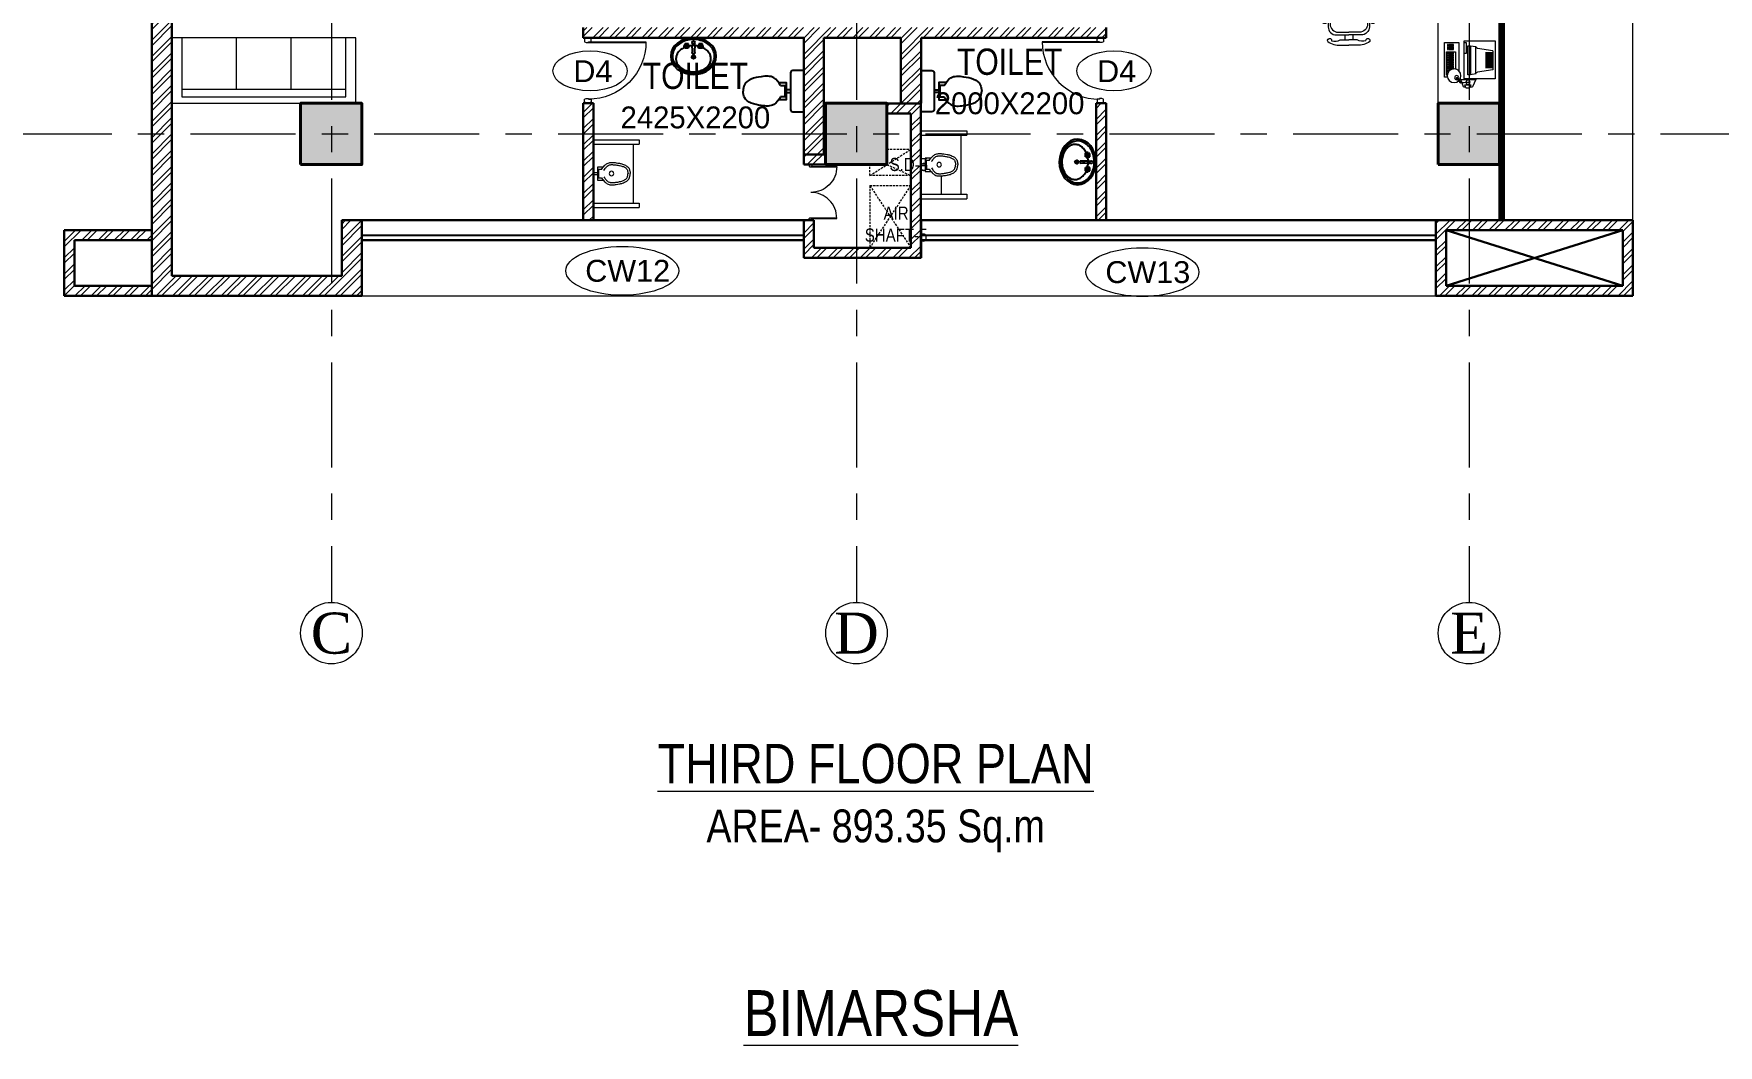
# Model space of a CAD drawing. Header units: millimetres. Extents: x 24487468 to 24959437, y -333213 to 842934.
# Drawn here: x 24724845 to 24744096, y 171328 to 182886 of the extents above; entities that cross this region are included whole.
import ezdxf
from ezdxf.enums import TextEntityAlignment as Align

# ---------------------------------------------------------------- set-up
doc = ezdxf.new("R2010")
doc.units = ezdxf.units.MM
doc.header["$MEASUREMENT"] = 0
for name, pattern in [('ACAD_ISO10W100', [18.5, 12, -3, 0.5, -3]), ('BORDERX2', [3.5, 1, -0.5, 1, -0.5, 0, -0.5]), ('Centreline', [21, 12, -3, 3, -3]), ('HIDDEN', [0.375, 0.25, -0.125])]:
    doc.linetypes.add(name, pattern=pattern)
doc.layers.get('0').update_dxf_attribs({"lineweight": 5})
for name, color, linetype, lineweight in [('A 0.13 dw', 175, 'Continuous', 5), ('A 0.13furniture', 30, 'Continuous', 0), ('A 0.13parapet partition', 32, 'Continuous', 13), ('CENLINE', 220, 'ACAD_ISO10W100', 5), ('COLUMN', 12, 'Continuous', 40), ('FALSE CEILING', 7, 'Continuous', 35), ('Fixture', 181, 'Continuous', 9), ('GRID', 205, 'BORDERX2', 5), ('HACTH', 8, 'Continuous', 0), ('hatch', 9, 'Continuous', 0), ('p1 plan grid lck', 6, 'Continuous', 5), ('text', 7, 'Continuous', 15), ('TEXT ROOM', 3, 'Continuous', 15), ('wall', 53, 'Continuous', 15), ('Wall1', 37, 'Continuous', 30), ('WALL2', 4, 'Continuous', 15), ('win shutters', 140, 'Continuous', 25)]:
    doc.layers.add(name, color=color, linetype=linetype, lineweight=lineweight)
doc.layers.add('A-BTEXT', color=57, linetype='Continuous')
doc.styles.add('arial', font='times.ttf')
doc.styles.add('ATTR', font='romans.shx', dxfattribs={"width": 0.8, "height": 0.48})
doc.styles.add('LABEL', font='arial.ttf', dxfattribs={"height": 18})
doc.styles.add('ordinary', font='arial.ttf')

# ---------------------------------------------------------------- blocks, each defined once
blk = doc.blocks.new('column 350')
at = {"layer": 'COLUMN', "ltscale": 100}
h = blk.add_hatch(color=256, dxfattribs=at)
h.dxf.hatch_style = 1
h.paths.add_polyline_path([(1327.5, 1037.5), (627.5, 1037.5), (627.5, 337.5), (1327.5, 337.5)])
blk.add_lwpolyline([(627.5, 1037.5), (1327.5, 1037.5), (1327.5, 337.5), (627.5, 337.5)], close=True, dxfattribs=at)
blk = doc.blocks.new('grid letter-flat-4-flat-1')
at = {"layer": 'GRID', "linetype": 'Continuous'}
blk.add_circle((0, 374.75), 281.25, dxfattribs=at)
blk = doc.blocks.new('Door1000-flat-3')
at = {"layer": 'A 0.13 dw'}
for p, q in [((-38, 0), (-38, -12)), ((38, 0), (-38, 0)), ((-38, -12), (-50, -12)), ((-50, -12), (-50, -63)), ((-50, -63), (-25, -75)), ((-25, -75), (12, -75)), ((12, -75), (12, -63)), ((12, -63), (50, -63)), ((38, -12), (38, 0)), ((50, -12), (38, -12)), ((50, -63), (50, -12)), ((-50, -937), (-25, -925)), ((-50, -988), (-50, -937)), ((-38, -988), (-50, -988)), ((-38, -1000), (-38, -988)), ((38, -1000), (-38, -1000)), ((-25, -925), (12, -925)), ((12, -925), (12, -937)), ((12, -925), (886, -925)), ((12, -937), (50, -937)), ((12, -937), (886, -937)), ((50, -988), (38, -988)), ((38, -988), (38, -1000)), ((50, -937), (50, -988))]:
    blk.add_line(p, q, dxfattribs=at)
blk.add_lwpolyline([(886, -937), (886, -937, 0.414214), (12, -63)], format="xyb", dxfattribs=at)
blk = doc.blocks.new('sdtgkljb m')
at = {"layer": 'A-BTEXT'}
for p, q in [((1270.14, 1569.35), (1270.84, 1568.64)), ((1271.02, 1570.13), (1270.15, 1569.27)), ((1270.25, 1569.77), (1271.27, 1568.74)), ((1271.38, 1569.96), (1270.32, 1568.91)), ((1270.51, 1570.04), (1271.54, 1569.01)), ((1271.6, 1569.65), (1270.63, 1568.69)), ((1270.94, 1570.14), (1271.64, 1569.44)), ((1271.59, 1569.11), (1271.17, 1568.69)), ((1272.92, 1570.12), (1272.92, 1568.62)), ((1275.93, 1572.36), (1275.94, 1574.36)), ((1276.43, 1572.36), (1275.93, 1572.36)), ((1275.94, 1574.36), (1276.44, 1574.36)), ((1276.44, 1574.86), (1276.43, 1571.86)), ((1276.43, 1571.86), (1277.43, 1571.85)), ((1277.44, 1574.85), (1276.44, 1574.86)), ((1277.44, 1574.35), (1277.43, 1572.35)), ((1277.43, 1572.35), (1278.43, 1572.35)), ((1277.43, 1571.85), (1277.43, 1572.35)), ((1277.44, 1574.35), (1277.44, 1574.85)), ((1278.44, 1574.35), (1277.44, 1574.35)), ((1277.92, 1568.35), (1277.92, 1570.35)), ((1277.92, 1569.6), (1277.92, 1569.1)), ((1278.42, 1569.6), (1277.92, 1569.6)), ((1277.92, 1569.1), (1278.42, 1569.1)), ((1278.42, 1569.1), (1278.42, 1569.6)), ((1278.43, 1572.35), (1278.44, 1574.35)), ((1275.9, 1564.36), (1275.91, 1566.36)), ((1276.4, 1564.36), (1275.9, 1564.36)), ((1275.91, 1566.36), (1276.41, 1566.36)), ((1276.41, 1566.86), (1276.4, 1563.86)), ((1276.4, 1563.86), (1277.4, 1563.85)), ((1277.41, 1566.85), (1276.41, 1566.86)), ((1277.41, 1566.35), (1277.4, 1564.35)), ((1277.4, 1563.85), (1277.4, 1564.35)), ((1277.4, 1564.35), (1278.4, 1564.35)), ((1277.41, 1566.35), (1277.41, 1566.85)), ((1278.41, 1566.35), (1277.41, 1566.35)), ((1278.4, 1564.35), (1278.41, 1566.35))]:
    blk.add_line(p, q, dxfattribs=at)
for centre, radius in [((1270.89, 1569.39), 1), ((1270.89, 1569.39), 0.75), ((1279.17, 1569.39), 0.75)]:
    blk.add_circle(centre, radius, dxfattribs=at)
for centre, start, end in [((1274.84, 1582.63), 261.27228, 284.08628), ((1274.76, 1556.1), 75.54745, 98.36168)]:
    blk.add_arc(centre, 12.66, start, end, dxfattribs=at)
at = {"layer": 'A-BTEXT', "extrusion": (0, 0, -1)}
blk.add_ellipse((1271.42, 1569.42), major_axis=(0.04, 13), ratio=0.807692, start_param=3.141593, end_param=9.424778, dxfattribs=at)
at = {"layer": 'A-BTEXT'}
for points, knots in [([(1271.38, 1557.42), (1270.64, 1557.42), (1269.9, 1557.53), (1268.13, 1558.07), (1267.12, 1558.63), (1265.28, 1560.15), (1264.46, 1561.13), (1263.13, 1563.38), (1262.62, 1564.66), (1261.99, 1567.38), (1261.86, 1568.81), (1262.02, 1571.64), (1262.3, 1573.04), (1263.22, 1575.62), (1263.86, 1576.8), (1265.42, 1578.8), (1266.33, 1579.63), (1268.3, 1580.83), (1269.35, 1581.21), (1271.5, 1581.5), (1272.59, 1581.41), (1274.69, 1580.77), (1275.71, 1580.22), (1277.54, 1578.7), (1278.36, 1577.73), (1279.7, 1575.48), (1280.21, 1574.19), (1280.85, 1571.48), (1280.97, 1570.05), (1280.82, 1567.22), (1280.55, 1565.82), (1279.63, 1563.24), (1278.99, 1562.06), (1277.44, 1560.05), (1276.53, 1559.22), (1274.56, 1558.02), (1273.5, 1557.64), (1272.08, 1557.44), (1271.73, 1557.42), (1271.38, 1557.42)], [0, 0, 0, 0, 0.239071, 0.239071, 0.587936, 0.587936, 0.9368, 0.9368, 1.285665, 1.285665, 1.63453, 1.63453, 1.983394, 1.983394, 2.332259, 2.332259, 2.681124, 2.681124, 3.029988, 3.029988, 3.378853, 3.378853, 3.727717, 3.727717, 4.076582, 4.076582, 4.425447, 4.425447, 4.774311, 4.774311, 5.123176, 5.123176, 5.472041, 5.472041, 5.820905, 5.820905, 6.16977, 6.16977, 6.283185, 6.283185, 6.283185, 6.283185]), ([(1269.89, 1559.42), (1269.17, 1559.43), (1268.46, 1559.57), (1267.05, 1560.14), (1266.35, 1560.58), (1265.06, 1561.76), (1264.46, 1562.51), (1263.47, 1564.23), (1263.07, 1565.22), (1262.54, 1567.32), (1262.41, 1568.44), (1262.43, 1570.67), (1262.59, 1571.78), (1263.16, 1573.86), (1263.58, 1574.83), (1264.61, 1576.52), (1265.22, 1577.24), (1266.53, 1578.38), (1267.23, 1578.79), (1268.65, 1579.32), (1269.37, 1579.44), (1270.8, 1579.4), (1271.51, 1579.24), (1272.92, 1578.63), (1273.61, 1578.17), (1274.89, 1576.96), (1275.48, 1576.2), (1276.45, 1574.44), (1276.83, 1573.44), (1277.33, 1571.33), (1277.44, 1570.2), (1277.38, 1567.98), (1277.21, 1566.87), (1276.6, 1564.8), (1276.17, 1563.85), (1275.12, 1562.19), (1274.5, 1561.49), (1273.18, 1560.39), (1272.47, 1559.99), (1271.14, 1559.53), (1270.51, 1559.42), (1269.89, 1559.42)], [0, 0, 0, 0, 0.316111, 0.316111, 0.632222, 0.632222, 0.948333, 0.948333, 1.264445, 1.264445, 1.580556, 1.580556, 1.896667, 1.896667, 2.212778, 2.212778, 2.528889, 2.528889, 2.845, 2.845, 3.161111, 3.161111, 3.477223, 3.477223, 3.793334, 3.793334, 4.109445, 4.109445, 4.425556, 4.425556, 4.741667, 4.741667, 5.057778, 5.057778, 5.373889, 5.373889, 5.690001, 5.690001, 6.006112, 6.006112, 6.283185, 6.283185, 6.283185, 6.283185])]:
    blk.add_open_spline(points, degree=3, knots=knots, dxfattribs=at)
blk = doc.blocks.new('charpi western plan with cistern')
at = {"linetype": 'Continuous'}
for p, q in [((-16, 202), (-16, 150)), ((16, 150), (16, 202))]:
    blk.add_line(p, q, dxfattribs=at)
for points in [[(100, 288), (100, 202), (-100, 202), (-100, 288)], [(65, 265), (65, 217), (-65, 217), (-65, 265)]]:
    blk.add_lwpolyline(points, dxfattribs=at)
blk.add_lwpolyline([(235, 125, 0.414214), (210, 150), (210, 150), (-210, 150), (-210, 150, 0.414214), (-235, 125), (-235, 125), (-235, 0), (235, 0)], format="xyb", close=True, dxfattribs=at)
for points in [[(-65, 265), (-153, 341), (-164, 486), (-73, 677), (0, 694)], [(65, 265), (153, 341), (165, 486), (73, 677), (0, 694)]]:
    blk.add_spline(points, degree=3)
blk = doc.blocks.new('URINAL-flat-2-flat-1')
at = {"layer": 'Fixture'}
for p, q in [((34898, -102606), (34898, -102366)), ((34889, -102468), (34850, -102468)), ((34850, -102492), (34889, -102492))]:
    blk.add_line(p, q, dxfattribs=at)
for points in [[(34803, -102431, 0.015307), (34788, -102408, 0.030235), (34770, -102387, 0.085356), (34740, -102364, 0.063817), (34717, -102355, 0.036492), (34698, -102352, 0.026744), (34678, -102352, 0.018274), (34658, -102353, 0.011125), (34636, -102356, 0.014084), (34600, -102362, 0.025138), (34565, -102370, 0.031939), (34540, -102380, 0.032616), (34523, -102389, 0.107254), (34494, -102415, 0.068619), (34485, -102434, 0.025503), (34482, -102447, 0.015887), (34479, -102459, 0.009468), (34476, -102479)], [(34777, -102444, 0.008503), (34763, -102422, 0.017924), (34752, -102408, 0.030377), (34741, -102396, 0.126288), (34715, -102381, 0.028405), (34706, -102379, 0.02339), (34696, -102377, 0.02717), (34679, -102377, 0.018325), (34660, -102378, 0.011123), (34640, -102380, 0.018446), (34598, -102387, 0.021502), (34573, -102394, 0.022313), (34555, -102400, 0.029677), (34540, -102407, 0.038753), (34528, -102415, 0.155552), (34509, -102442, 0.025477), (34506, -102452, 0.015887), (34504, -102463, 0.009489), (34501, -102482)], [(34803, -102528, -0.015299), (34787, -102551, -0.030229), (34770, -102572, -0.085355), (34740, -102595, -0.063823), (34717, -102604, -0.036496), (34698, -102607, -0.026747), (34678, -102607, -0.018276), (34657, -102606, -0.011126), (34636, -102603, -0.014084), (34600, -102597, -0.025138), (34565, -102589, -0.031939), (34540, -102579, -0.032616), (34523, -102570, -0.107254), (34494, -102543, -0.068619), (34485, -102524, -0.025503), (34482, -102512, -0.015887), (34479, -102499, -0.009468), (34476, -102479)], [(34777, -102515, -0.008503), (34762, -102537, -0.017924), (34752, -102551, -0.030377), (34741, -102563, -0.126288), (34715, -102578, -0.028405), (34706, -102580, -0.02339), (34696, -102582, -0.02717), (34679, -102582, -0.018325), (34660, -102581, -0.011123), (34640, -102579, -0.018446), (34598, -102571, -0.021502), (34573, -102565, -0.022313), (34555, -102559, -0.029677), (34540, -102552, -0.038753), (34528, -102543, -0.155552), (34509, -102516, -0.025477), (34506, -102507, -0.015887), (34504, -102495, -0.009489), (34501, -102476)]]:
    blk.add_lwpolyline(points, format="xyb", dxfattribs=at)
for points in [[(34786, -102405), (34850, -102405), (34850, -102555), (34785, -102555)], [(34803, -102431), (34839, -102431), (34839, -102528), (34803, -102528)]]:
    blk.add_lwpolyline(points, dxfattribs=at)
blk.add_circle((34690, -102479), 25.6, dxfattribs=at)
blk = doc.blocks.new('Executive Armchair 1-flat-5-flat-1')
at = {"layer": 'A 0.13furniture'}
for p, q in [((-207.9205, 299.7425), (-369.9195, 299.7425)), ((-207.9205, 234.94), (-369.9195, 234.94)), ((-152.609, 286.8125), (-201.71775, 286.7925)), ((-152.68875, 247.275), (-200.6105, 247.28)), ((-80.00175, 209.8875), (-430.05475, 209.8875)), ((-80.00175, -209.89), (-80.00175, 209.8875)), ((-53.85975, 45), (-80.00175, 45)), ((0, 210), (-30.0025, 210)), ((0, 210), (0, -210)), ((-80.00175, -209.89), (-430.001, -209.89)), ((-80.00175, -45), (-53.8405, -45)), ((0, -210), (-30.0025, -210)), ((-207.9205, -234.9425), (-369.9195, -234.9425)), ((-207.9205, -299.745), (-369.9195, -299.745)), ((-152.609, -286.815), (-201.71775, -286.795)), ((-152.68875, -247.2775), (-200.6105, -247.2825))]:
    blk.add_line(p, q, dxfattribs=at)
for centre, radius, start, end in [((-316.09875, 267.3425), 62.82115, 148.951400001, 211.048700002), ((-261.74125, 267.3425), 62.82123, 328.951400001, 31.04859), ((-161.7745, 267.0625), 21.77348, 294.664000001, 65.104889999), ((439.44675, 0.11), 894.44925, 166.435999999, 193.5788), ((839.5795, 0), 894.58, 166.423299999, 193.576700001), ((-316.099, -267.3425), 62.821, 148.951299998, 211.048700002), ((-261.741, -267.3425), 62.821, 328.951299998, 31.04867), ((-161.7745, -267.065), 21.77342, 294.894900003, 65.336150001)]:
    blk.add_arc(centre, radius, start, end, dxfattribs=at)
at = {"layer": 'A 0.13furniture', "style": 'ATTR', "text_generation_flag": 4, "width": 0.8, "flags": 9}
blk.add_attdef('ESTCODE', (0, 0), '', height=0.1199, rotation=90, dxfattribs=at)
blk = doc.blocks.new('Executive Armchair 1-flat-6-flat-1')
at = {"layer": 'A 0.13furniture'}
for p, q in [((-207.9205, 299.7425), (-369.9195, 299.7425)), ((-207.9205, 234.94), (-369.9195, 234.94)), ((-152.609, 286.8125), (-201.71775, 286.7925)), ((-152.68875, 247.275), (-200.6105, 247.28)), ((-80.00175, 209.8875), (-430.05475, 209.8875)), ((-80.00175, -209.89), (-80.00175, 209.8875)), ((-53.85975, 45), (-80.00175, 45)), ((0, 210), (-30.0025, 210)), ((0, 210), (0, -210)), ((-80.00175, -209.89), (-430.001, -209.89)), ((-80.00175, -45), (-53.8405, -45)), ((0, -210), (-30.0025, -210)), ((-207.9205, -234.9425), (-369.9195, -234.9425)), ((-207.9205, -299.745), (-369.9195, -299.745)), ((-152.609, -286.815), (-201.71775, -286.795)), ((-152.68875, -247.2775), (-200.6105, -247.2825))]:
    blk.add_line(p, q, dxfattribs=at)
for centre, radius, start, end in [((-316.09875, 267.3425), 62.82115, 148.951400001, 211.048700002), ((-261.74125, 267.3425), 62.82123, 328.951400001, 31.04859), ((-161.7745, 267.0625), 21.77348, 294.664000001, 65.104889999), ((439.44675, 0.11), 894.44925, 166.435999999, 193.5788), ((839.5795, 0), 894.58, 166.423299999, 193.576700001), ((-316.099, -267.3425), 62.821, 148.951299998, 211.048700002), ((-261.741, -267.3425), 62.821, 328.951299998, 31.04867), ((-161.7745, -267.065), 21.77342, 294.894900003, 65.336150001)]:
    blk.add_arc(centre, radius, start, end, dxfattribs=at)
at = {"layer": 'A 0.13furniture', "style": 'ATTR', "text_generation_flag": 4, "width": 0.8, "flags": 9}
blk.add_attdef('ESTCODE', (0, 0), '', height=0.1199, rotation=90, dxfattribs=at)
blk = doc.blocks.new('sdfsdfsdf')
at = {"layer": 'A 0.13furniture'}
for p, q in [((-162023, -615733), (-162014, -615531)), ((-161955, -615537), (-161948, -615556)), ((-161939, -615551), (-161955, -615537)), ((-161866, -615687), (-161948, -615556)), ((-161857, -615681), (-161939, -615551)), ((-161771, -615701), (-161762, -615499)), ((-161725, -615770), (-161698, -615571)), ((-161698, -615571), (-161693, -615568)), ((-161473, -615738), (-161446, -615540)), ((-161446, -615540), (-161442, -615536)), ((-160827, -615607), (-160813, -615620)), ((-160817, -615921), (-160813, -615620)), ((-160813, -615620), (-160612, -615607)), ((-160411, -615620), (-160612, -615607)), ((-160608, -615925), (-160608, -615607)), ((-160407, -615921), (-160411, -615620)), ((-160294, -615755), (-160294, -615561)), ((-160294, -615561), (-160199, -615607)), ((-160197, -615623), (-160266, -615806)), ((-160261, -615659), (-160197, -615623)), ((-160192, -615633), (-160260, -615815)), ((-160257, -615669), (-160192, -615633)), ((-160226, -615705), (-160226, -615627)), ((-160226, -615627), (-160188, -615645)), ((-160199, -615640), (-160199, -615607)), ((-160188, -615692), (-160188, -615645)), ((-162038, -615745), (-162023, -615733)), ((-161725, -615770), (-162023, -615733)), ((-161869, -615689), (-161857, -615681)), ((-161835, -615743), (-161869, -615689)), ((-161857, -615681), (-161854, -615680)), ((-161852, -615715), (-161856, -615717)), ((-161839, -615744), (-161856, -615717)), ((-161854, -615680), (-161820, -615734)), ((-161835, -615741), (-161852, -615715)), ((-161835, -615741), (-161839, -615744)), ((-161820, -615734), (-161835, -615743)), ((-161786, -615713), (-161771, -615701)), ((-161473, -615738), (-161771, -615701)), ((-161725, -615770), (-161717, -615781)), ((-161466, -615749), (-161473, -615738)), ((-160882, -615726), (-160885, -615746)), ((-160871, -615899), (-160885, -615746)), ((-160874, -615745), (-160882, -615726)), ((-160860, -615898), (-160874, -615745)), ((-160199, -615724), (-160294, -615755)), ((-160188, -615692), (-160226, -615705)), ((-160199, -615724), (-160199, -615696)), ((-161746, -616298), (-161478, -616030)), ((-160875, -615899), (-160860, -615898)), ((-160869, -615963), (-160875, -615899)), ((-160871, -615930), (-160875, -615931)), ((-160872, -615962), (-160875, -615931)), ((-160868, -615961), (-160872, -615962)), ((-160868, -615961), (-160871, -615930)), ((-160851, -615962), (-160869, -615963)), ((-160860, -615898), (-160857, -615898)), ((-160857, -615898), (-160851, -615962)), ((-160827, -615929), (-160817, -615921)), ((-160817, -615921), (-160616, -615925)), ((-160616, -615925), (-160612, -615929)), ((-160407, -615921), (-160608, -615925)), ((-160925, -616203), (-160925, -616458)), ((-160873, -616203), (-160873, -616458)), ((-160296, -616203), (-160296, -616458)), ((-160244, -616203), (-160244, -616458)), ((-162495, -616707), (-162495, -617205)), ((-162092, -616707), (-162495, -616707)), ((-162116, -616731), (-162116, -616873)), ((-162092, -616731), (-162116, -616731)), ((-162092, -617205), (-162092, -616707)), ((-162024, -616731), (-162024, -617102)), ((-161835, -616731), (-162024, -616731)), ((-161835, -617181), (-161835, -616731)), ((-160638, -616631), (-160638, -616694)), ((-160531, -616631), (-160531, -616694)), ((-162464, -616838), (-162265, -616808)), ((-162464, -616838), (-162464, -617087)), ((-162464, -616866), (-162370, -616866)), ((-162464, -616877), (-162370, -616877)), ((-162464, -616887), (-162370, -616887)), ((-162464, -616898), (-162370, -616898)), ((-162464, -616909), (-162370, -616909)), ((-162464, -616920), (-162370, -616920)), ((-162464, -616930), (-162370, -616930)), ((-162464, -616941), (-162370, -616941)), ((-162464, -616941), (-162370, -616941)), ((-162464, -616952), (-162370, -616952)), ((-162464, -616963), (-162370, -616963)), ((-162173, -616773), (-162245, -616784)), ((-162245, -617140), (-162245, -616784)), ((-162173, -616773), (-162173, -617151)), ((-162139, -616773), (-162173, -616773)), ((-162139, -617151), (-162139, -616773)), ((-162116, -616873), (-162092, -616873)), ((-161977, -616850), (-161977, -617076)), ((-161859, -616850), (-161977, -616850)), ((-161859, -617158), (-161859, -616850)), ((-162464, -616973), (-162370, -616973)), ((-162464, -616984), (-162370, -616984)), ((-162464, -616995), (-162370, -616995)), ((-162464, -617005), (-162370, -617005)), ((-162464, -617016), (-162370, -617016)), ((-162464, -617027), (-162370, -617027)), ((-162464, -617038), (-162370, -617038)), ((-162464, -617048), (-162370, -617048)), ((-162464, -617059), (-162370, -617059)), ((-162464, -617087), (-162265, -617116)), ((-162245, -617140), (-162173, -617151)), ((-162173, -617151), (-162139, -617151)), ((-162056, -617257), (-161999, -617188)), ((-161872, -617181), (-161835, -617181)), ((-161870, -617158), (-161859, -617158)), ((-162495, -617205), (-162092, -617205)), ((-162245, -617214), (-162199, -617309)), ((-162050, -617214), (-162245, -617214)), ((-162166, -617309), (-162199, -617309)), ((-162101, -617283), (-162179, -617283)), ((-162179, -617283), (-162161, -617321)), ((-162114, -617321), (-162161, -617321)), ((-162146, -617247), (-162056, -617257)), ((-162136, -617251), (-162047, -617262)), ((-162114, -617321), (-162101, -617283)), ((-162082, -617309), (-162110, -617309)), ((-162082, -617309), (-162050, -617214)), ((-162047, -617262), (-161990, -617194))]:
    blk.add_line(p, q, dxfattribs=at)
for points in [[(-162552, -616019), (-162552, -615224), (-160152, -615224), (-160152, -615734)], [(-160152, -615734), (-160152, -616030), (-161478, -616030)], [(-161746, -616298), (-161746, -617524), (-162552, -617524), (-162552, -616019)], [(-161922, -617083), (-161915, -617083), (-161915, -617086)], [(-161910, -617089), (-161910, -617083), (-161902, -617083), (-161902, -617096)], [(-161892, -617105), (-161886, -617105), (-161886, -617112)], [(-161876, -617131), (-161872, -617131), (-161872, -617146), (-161872, -617146)]]:
    blk.add_lwpolyline(points, dxfattribs=at)
for points in [[(-161693, -615568), (-161717, -615781), (-162038, -615745), (-162014, -615531)], [(-161442, -615536), (-161466, -615749), (-161786, -615713), (-161762, -615499)], [(-160612, -615929), (-160827, -615929), (-160827, -615607), (-160612, -615607)], [(-160612, -615929), (-160397, -615929), (-160397, -615607), (-160612, -615607)], [(-161945, -616758), (-161945, -616773), (-161954, -616773), (-161954, -616758)], [(-161945, -616784), (-161945, -616799), (-161954, -616799), (-161954, -616784)], [(-161945, -616806), (-161945, -616821), (-161954, -616821), (-161954, -616806)], [(-161945, -616865), (-161945, -616881), (-161954, -616881), (-161954, -616865)], [(-161945, -616891), (-161945, -616906), (-161954, -616906), (-161954, -616891)], [(-161945, -616914), (-161945, -616929), (-161954, -616929), (-161954, -616914)], [(-161945, -616940), (-161945, -616955), (-161954, -616955), (-161954, -616940)], [(-161945, -616960), (-161945, -616976), (-161954, -616976), (-161954, -616960)], [(-161930, -616758), (-161930, -616773), (-161939, -616773), (-161939, -616758)], [(-161930, -616784), (-161930, -616799), (-161939, -616799), (-161939, -616784)], [(-161930, -616806), (-161930, -616821), (-161939, -616821), (-161939, -616806)], [(-161930, -616865), (-161930, -616881), (-161939, -616881), (-161939, -616865)], [(-161930, -616891), (-161930, -616906), (-161939, -616906), (-161939, -616891)], [(-161930, -616914), (-161930, -616929), (-161939, -616929), (-161939, -616914)], [(-161930, -616940), (-161930, -616955), (-161939, -616955), (-161939, -616940)], [(-161930, -616960), (-161930, -616976), (-161939, -616976), (-161939, -616960)], [(-161915, -616758), (-161915, -616773), (-161924, -616773), (-161924, -616758)], [(-161915, -616784), (-161915, -616799), (-161924, -616799), (-161924, -616784)], [(-161915, -616806), (-161915, -616821), (-161924, -616821), (-161924, -616806)], [(-161915, -616865), (-161915, -616881), (-161924, -616881), (-161924, -616865)], [(-161915, -616891), (-161915, -616906), (-161924, -616906), (-161924, -616891)], [(-161915, -616914), (-161915, -616929), (-161924, -616929), (-161924, -616914)], [(-161915, -616940), (-161915, -616955), (-161924, -616955), (-161924, -616940)], [(-161915, -616960), (-161915, -616976), (-161924, -616976), (-161924, -616960)], [(-161902, -616758), (-161902, -616773), (-161910, -616773), (-161910, -616758)], [(-161902, -616784), (-161902, -616799), (-161910, -616799), (-161910, -616784)], [(-161902, -616806), (-161902, -616821), (-161910, -616821), (-161910, -616806)], [(-161902, -616865), (-161902, -616881), (-161910, -616881), (-161910, -616865)], [(-161902, -616891), (-161902, -616906), (-161910, -616906), (-161910, -616891)], [(-161902, -616914), (-161902, -616929), (-161910, -616929), (-161910, -616914)], [(-161902, -616940), (-161902, -616955), (-161910, -616955), (-161910, -616940)], [(-161902, -616960), (-161902, -616976), (-161910, -616976), (-161910, -616960)], [(-161886, -616758), (-161886, -616773), (-161895, -616773), (-161895, -616758)], [(-161886, -616784), (-161886, -616799), (-161895, -616799), (-161895, -616784)], [(-161886, -616806), (-161886, -616821), (-161895, -616821), (-161895, -616806)], [(-161886, -616865), (-161886, -616881), (-161895, -616881), (-161895, -616865)], [(-161886, -616891), (-161886, -616906), (-161895, -616906), (-161895, -616891)], [(-161886, -616914), (-161886, -616929), (-161895, -616929), (-161895, -616914)], [(-161886, -616940), (-161886, -616955), (-161895, -616955), (-161895, -616940)], [(-161886, -616960), (-161886, -616976), (-161895, -616976), (-161895, -616960)], [(-161872, -616758), (-161872, -616773), (-161880, -616773), (-161880, -616758)], [(-161872, -616784), (-161872, -616799), (-161880, -616799), (-161880, -616784)], [(-161872, -616806), (-161872, -616821), (-161880, -616821), (-161880, -616806)], [(-161872, -616865), (-161872, -616881), (-161880, -616881), (-161880, -616865)], [(-161872, -616891), (-161872, -616906), (-161880, -616906), (-161880, -616891)], [(-161872, -616914), (-161872, -616929), (-161880, -616929), (-161880, -616914)], [(-161872, -616940), (-161872, -616955), (-161880, -616955), (-161880, -616940)], [(-161872, -616960), (-161872, -616976), (-161880, -616976), (-161880, -616960)], [(-161945, -616986), (-161945, -617001), (-161954, -617001), (-161954, -616986)], [(-161945, -617009), (-161945, -617024), (-161954, -617024), (-161954, -617009)], [(-161945, -617035), (-161945, -617050), (-161954, -617050), (-161954, -617035)], [(-161945, -617057), (-161945, -617072), (-161954, -617072), (-161954, -617057)], [(-161930, -616986), (-161930, -617001), (-161939, -617001), (-161939, -616986)], [(-161930, -617009), (-161930, -617024), (-161939, -617024), (-161939, -617009)], [(-161930, -617035), (-161930, -617050), (-161939, -617050), (-161939, -617035)], [(-161930, -617057), (-161930, -617072), (-161939, -617072), (-161939, -617057)], [(-161915, -616986), (-161915, -617001), (-161924, -617001), (-161924, -616986)], [(-161915, -617009), (-161915, -617024), (-161924, -617024), (-161924, -617009)], [(-161915, -617035), (-161915, -617050), (-161924, -617050), (-161924, -617035)], [(-161915, -617057), (-161915, -617072), (-161924, -617072), (-161924, -617057)], [(-161902, -616986), (-161902, -617001), (-161910, -617001), (-161910, -616986)], [(-161902, -617009), (-161902, -617024), (-161910, -617024), (-161910, -617009)], [(-161902, -617035), (-161902, -617050), (-161910, -617050), (-161910, -617035)], [(-161902, -617057), (-161902, -617072), (-161910, -617072), (-161910, -617057)], [(-161886, -616986), (-161886, -617001), (-161895, -617001), (-161895, -616986)], [(-161886, -617009), (-161886, -617024), (-161895, -617024), (-161895, -617009)], [(-161886, -617035), (-161886, -617050), (-161895, -617050), (-161895, -617035)], [(-161886, -617057), (-161886, -617072), (-161895, -617072), (-161895, -617057)], [(-161886, -617083), (-161886, -617098), (-161895, -617098), (-161895, -617083)], [(-161872, -616986), (-161872, -617001), (-161880, -617001), (-161880, -616986)], [(-161872, -617009), (-161872, -617024), (-161880, -617024), (-161880, -617009)], [(-161872, -617035), (-161872, -617050), (-161880, -617050), (-161880, -617035)], [(-161872, -617057), (-161872, -617072), (-161880, -617072), (-161880, -617057)], [(-161872, -617083), (-161872, -617098), (-161880, -617098), (-161880, -617083)], [(-161872, -617105), (-161872, -617120), (-161880, -617120), (-161880, -617105)]]:
    blk.add_lwpolyline(points, close=True, dxfattribs=at)
for points in [[(-160584, -616096), (-160746, -616096, 0.414214), (-160853, -616203), (-160853, -616526, 0.418376), (-160746, -616631), (-160584, -616631)], [(-160584, -616130), (-160721, -616130, 0.28028), (-160853, -616237), (-160829, -616490, 0.418376), (-160721, -616596), (-160584, -616596)], [(-160584, -616096), (-160423, -616096, -0.414214), (-160316, -616203), (-160316, -616526, -0.418376), (-160423, -616631), (-160584, -616631)], [(-160584, -616130), (-160447, -616130, -0.28028), (-160316, -616237), (-160340, -616490, -0.418376), (-160447, -616596), (-160584, -616596)], [(-160858, -616716, 0.207066), (-160694, -616763), (-160584, -616763)], [(-160809, -616707, 0.214578), (-160695, -616694), (-160584, -616694)], [(-160360, -616707, -0.214578), (-160474, -616694), (-160584, -616694)], [(-160311, -616716, -0.207066), (-160475, -616763), (-160584, -616763)]]:
    blk.add_lwpolyline(points, format="xyb", dxfattribs=at)
for centre, radius in [((-160259, -615664), 27.1), ((-160290, -615846), 89.7), ((-160263, -615811), 27.1), ((-161960, -617164), 89.7), ((-161994, -617190), 27.1), ((-162141, -617249), 27.1)]:
    blk.add_circle(centre, radius, dxfattribs=at)
for centre, radius, start, end in [((-160263, -615811), 5.37, 124.9751, 304.9751), ((-160259, -615664), 5.37, 290.2362, 110.2362), ((-160899, -616208), 26.3, 10.358, 169.4219), ((-160270, -616208), 26.3, 10.5781, 169.642), ((-160899, -616458), 25.9, 180, 0), ((-160270, -616458), 25.9, 180, 0), ((-160835, -616703), 26.3, 352.4652, 210.1772), ((-160334, -616703), 26.3, 329.8228, 187.5348), ((-162269, -616785), 23.8, 276.4338, 2.748), ((-162269, -617139), 23.8, 357.252, 83.5662), ((-161995, -617191), 5.37, 325.0249, 145.0249), ((-162141, -617249), 5.37, 159.7638, 339.7638)]:
    blk.add_arc(centre, radius, start, end, dxfattribs=at)
for points in [[(-160430, -615634), (-160441, -615636), (-160446, -615637), (-160454, -615635), (-160460, -615637), (-160468, -615635), (-160473, -615638), (-160482, -615634), (-160486, -615637), (-160497, -615634), (-160501, -615637), (-160508, -615634), (-160511, -615636), (-160530, -615632), (-160532, -615635), (-160538, -615632), (-160555, -615634), (-160557, -615631), (-160560, -615634), (-160564, -615633), (-160567, -615634), (-160577, -615634), (-160582, -615635), (-160586, -615634), (-160589, -615637), (-160590, -615635), (-160592, -615635)], [(-160646, -615735), (-160657, -615736), (-160663, -615737), (-160671, -615736), (-160676, -615737), (-160685, -615736), (-160690, -615739), (-160699, -615734), (-160703, -615737), (-160714, -615734), (-160718, -615737), (-160725, -615734), (-160727, -615736), (-160747, -615733), (-160749, -615736), (-160755, -615733), (-160771, -615734), (-160774, -615731), (-160777, -615734), (-160781, -615733), (-160784, -615734), (-160793, -615735), (-160799, -615736), (-160803, -615734), (-160806, -615737), (-160807, -615736), (-160808, -615736)], [(-160644, -615857), (-160655, -615859), (-160660, -615860), (-160669, -615859), (-160674, -615860), (-160683, -615859), (-160688, -615862), (-160696, -615857), (-160700, -615860), (-160712, -615857), (-160715, -615860), (-160723, -615857), (-160725, -615859), (-160744, -615856), (-160747, -615859), (-160753, -615856), (-160769, -615857), (-160772, -615854), (-160774, -615857), (-160779, -615856), (-160781, -615857), (-160791, -615857), (-160796, -615859), (-160801, -615857), (-160803, -615860), (-160805, -615859), (-160806, -615859)], [(-160642, -615718), (-160653, -615719), (-160658, -615721), (-160667, -615719), (-160672, -615721), (-160680, -615719), (-160686, -615722), (-160694, -615718), (-160698, -615721), (-160709, -615718), (-160713, -615721), (-160720, -615718), (-160723, -615719), (-160742, -615716), (-160745, -615719), (-160750, -615716), (-160767, -615717), (-160770, -615715), (-160772, -615718), (-160776, -615716), (-160779, -615718), (-160789, -615718), (-160794, -615719), (-160798, -615718), (-160801, -615720), (-160802, -615719), (-160804, -615719)], [(-160641, -615697), (-160652, -615698), (-160657, -615699), (-160666, -615698), (-160671, -615699), (-160679, -615698), (-160685, -615701), (-160693, -615697), (-160697, -615699), (-160708, -615697), (-160712, -615699), (-160719, -615697), (-160722, -615698), (-160741, -615695), (-160744, -615698), (-160749, -615695), (-160766, -615696), (-160769, -615694), (-160771, -615696), (-160775, -615695), (-160778, -615696), (-160788, -615697), (-160793, -615698), (-160797, -615696), (-160800, -615699), (-160801, -615698), (-160803, -615698)], [(-160639, -615841), (-160650, -615842), (-160656, -615843), (-160664, -615842), (-160670, -615843), (-160678, -615842), (-160683, -615845), (-160692, -615841), (-160696, -615843), (-160707, -615841), (-160711, -615843), (-160718, -615841), (-160721, -615842), (-160740, -615839), (-160742, -615842), (-160748, -615839), (-160765, -615840), (-160767, -615837), (-160770, -615840), (-160774, -615839), (-160777, -615840), (-160787, -615841), (-160792, -615842), (-160796, -615840), (-160799, -615843), (-160800, -615842), (-160802, -615842)], [(-160638, -615819), (-160649, -615821), (-160655, -615822), (-160663, -615821), (-160669, -615822), (-160677, -615821), (-160682, -615824), (-160691, -615819), (-160695, -615822), (-160706, -615819), (-160710, -615822), (-160717, -615819), (-160719, -615821), (-160739, -615818), (-160741, -615821), (-160747, -615818), (-160764, -615819), (-160766, -615816), (-160769, -615819), (-160773, -615818), (-160776, -615819), (-160785, -615819), (-160791, -615821), (-160795, -615819), (-160798, -615822), (-160799, -615821), (-160800, -615821)], [(-160435, -615672), (-160446, -615674), (-160452, -615675), (-160460, -615673), (-160465, -615675), (-160474, -615673), (-160479, -615676), (-160488, -615672), (-160491, -615675), (-160503, -615672), (-160507, -615675), (-160514, -615672), (-160516, -615674), (-160536, -615670), (-160538, -615673), (-160544, -615670), (-160560, -615672), (-160563, -615669), (-160566, -615672), (-160570, -615670), (-160572, -615672), (-160582, -615672), (-160588, -615673), (-160592, -615672), (-160594, -615675), (-160596, -615673), (-160597, -615673)], [(-160434, -615724), (-160445, -615725), (-160450, -615726), (-160459, -615725), (-160464, -615726), (-160473, -615725), (-160478, -615728), (-160486, -615723), (-160490, -615726), (-160502, -615723), (-160505, -615726), (-160513, -615723), (-160515, -615725), (-160534, -615722), (-160537, -615725), (-160543, -615722), (-160559, -615723), (-160562, -615720), (-160564, -615723), (-160569, -615722), (-160571, -615723), (-160581, -615723), (-160586, -615725), (-160591, -615723), (-160593, -615726), (-160595, -615725), (-160596, -615725)], [(-160431, -615655), (-160442, -615657), (-160447, -615658), (-160456, -615657), (-160461, -615658), (-160469, -615657), (-160475, -615660), (-160483, -615655), (-160487, -615658), (-160498, -615655), (-160502, -615658), (-160509, -615655), (-160512, -615657), (-160531, -615654), (-160534, -615656), (-160539, -615654), (-160556, -615655), (-160559, -615652), (-160561, -615655), (-160565, -615654), (-160568, -615655), (-160578, -615655), (-160583, -615656), (-160587, -615655), (-160590, -615658), (-160591, -615656), (-160593, -615656)], [(-160430, -615707), (-160441, -615708), (-160446, -615710), (-160454, -615708), (-160460, -615710), (-160468, -615708), (-160473, -615711), (-160482, -615707), (-160486, -615710), (-160497, -615707), (-160501, -615710), (-160508, -615707), (-160511, -615708), (-160530, -615705), (-160532, -615708), (-160538, -615705), (-160555, -615706), (-160557, -615704), (-160560, -615706), (-160564, -615705), (-160567, -615706), (-160577, -615707), (-160582, -615708), (-160586, -615706), (-160589, -615709), (-160590, -615708), (-160592, -615708)], [(-160428, -615686), (-160439, -615687), (-160445, -615688), (-160453, -615687), (-160459, -615688), (-160467, -615687), (-160472, -615690), (-160481, -615685), (-160485, -615688), (-160496, -615685), (-160500, -615688), (-160507, -615685), (-160509, -615687), (-160529, -615684), (-160531, -615687), (-160537, -615684), (-160554, -615685), (-160556, -615682), (-160559, -615685), (-160563, -615684), (-160566, -615685), (-160576, -615685), (-160581, -615687), (-160585, -615685), (-160588, -615688), (-160589, -615687), (-160590, -615687)]]:
    blk.add_spline(points, degree=3, dxfattribs=at)
at = {"layer": 'A 0.13furniture', "rotation": 90}
for name, p in [('Executive Armchair 1-flat-6-flat-1', (-161968, -614699)), ('Executive Armchair 1-flat-6-flat-1', (-161269, -614699)), ('Executive Armchair 1-flat-5-flat-1', (-160571, -614699))]:
    blk.add_blockref(name, p, dxfattribs=at)
blk = doc.blocks.new('md1')
at = {"layer": 'A 0.13 dw'}
for p, q in [((-924, 1799), (-936, 1799)), ((-936, 1799), (-936, 1748)), ((-936, 1748), (-911, 1736)), ((-924, 1811), (-924, 1799)), ((-848, 1811), (-924, 1811)), ((-911, 1736), (-874, 1736)), ((-874, 1736), (-874, 1748)), ((-874, 1748), (-836, 1748)), ((-874, 1748), (0, 1748)), ((-874, 1736), (0, 1736)), ((-848, 1799), (-848, 1811)), ((-836, 1799), (-848, 1799)), ((-836, 1748), (-836, 1799)), ((-936, 0), (-911, 12)), ((-936, -51), (-936, 0)), ((-911, 12), (-874, 12)), ((-874, 12), (-874, 0)), ((-874, 12), (0, 12)), ((-874, 0), (-836, 0)), ((-874, 0), (0, 0)), ((-836, 0), (-836, -51)), ((-924, -51), (-936, -51)), ((-924, -63), (-924, -51)), ((-848, -63), (-924, -63)), ((-836, -51), (-848, -51)), ((-848, -51), (-848, -63))]:
    blk.add_line(p, q, dxfattribs=at)
for points in [[(0, 1748), (0, 1748, -0.414214), (-874, 874)], [(0, 0), (0, 0, 0.414214), (-874, 874)]]:
    blk.add_lwpolyline(points, format="xyb", dxfattribs=at)
blk = doc.blocks.new('VOO')
at = {"layer": 'HACTH', "linetype": 'HIDDEN', "ltscale": 100}
for p, q in [((-480, 182), (-11, 482)), ((-286, 307), (-11, 182)), ((-480, 67), (-11, 67)), ((-480, 67), (-480, -643)), ((-480, 67), (-11, -643)), ((-480, -643), (-11, 67))]:
    blk.add_line(p, q, dxfattribs=at)
blk.add_lwpolyline([(-286, 482), (-11, 482), (-11, 182), (-480, 182), (-480, 307), (-286, 307), (-286, 482)], dxfattribs=at)
at = {"layer": 'Wall1', "ltscale": 100}
for p, q in [((-286, 1007), (104, 1007)), ((104, 1007), (104, -758)), ((-286, 892), (-11, 892)), ((-11, 892), (-11, -643)), ((-1236, 422), (-1236, 307)), ((-1236, 422), (-986, 422)), ((-1236, 307), (-986, 307)), ((-1236, -328), (-1121, -328)), ((-1236, -328), (-1236, -758)), ((-1121, -328), (-1121, -643)), ((104, -758), (-1236, -758)), ((-11, -643), (-1121, -643))]:
    blk.add_line(p, q, dxfattribs=at)
at = {"layer": 'WALL2', "xscale": 0.3388355573506527, "yscale": 0.3388355573506527, "zscale": 0.3388355573506527}
blk.add_blockref('md1', (-858, -307), dxfattribs=at)
blk = doc.blocks.new("84'' Sofa-flat-3-flat-1")
at = {"layer": 'A 0.13furniture'}
for p, q in [((-1987.5, -75), (-1987.5, -749.999925)), ((-112.5, -75), (-1987.5, -75)), ((-112.5, -162.5), (-1987.5, -162.5)), ((-1362.5, -162.5), (-1362.5, -749.999925)), ((-737.5, -162.5), (-737.5, -749.999925)), ((-112.5, -749.999925), (-112.5, -75))]:
    blk.add_line(p, q, dxfattribs=at)
blk.add_lwpolyline([(0, -749.999925), (0, 0), (-2100, 0), (-2100, -749.999925)], close=True, dxfattribs=at)
at = {"layer": 'A 0.13furniture', "style": 'ATTR', "text_generation_flag": 4, "width": 0.8, "flags": 9}
blk.add_attdef('ESTCODE', (0, 0), '', height=0.42, rotation=180, dxfattribs=at)

msp = doc.modelspace()

# ---------------------------------------------------------------- hatches: boundary and pattern name
at = {"layer": 'hatch', "ltscale": 100}
h = msp.add_hatch(dxfattribs=at)
h.set_pattern_fill('ANSI32', color=256, scale=350)
h.paths.add_polyline_path([(24726425.1, 189410.5), (24726815.1, 189410.5), (24726815.1, 189640.5), (24726195.1, 189640.5), (24726195.1, 179890.5), (24728595.1, 179890.5), (24728595.1, 180755.5), (24728365.1, 180755.5), (24728365.1, 180120.5), (24726425.1, 180120.5)])
h.paths.add_polyline_path([(24734985.1, 180755.5), (24734985.1, 182090.5), (24734595.1, 182090.5), (24734595.1, 181975.5), (24734870.1, 181975.5), (24734870.1, 180440.5), (24733760.1, 180440.5), (24733760.1, 180755.5), (24733645.1, 180755.5), (24733645.1, 180325.5), (24734985.1, 180325.5)])
h.paths.add_polyline_path([(24733875.1, 182840.5), (24734755.1, 182840.5), (24734755.1, 182090.5), (24734985.1, 182090.5), (24734985.1, 182840.5), (24737100.6, 182840.5), (24737100.6, 182955.5), (24731126.1, 182955.5), (24731126.1, 182840.5), (24733645.1, 182840.5), (24733645.1, 181505.5), (24733875.1, 181505.5)])
h.paths.add_polyline_path([(24733895.1, 181505.5), (24733645.1, 181505.5), (24733645.1, 181390.5), (24733895.1, 181390.5)])
h.paths.add_polyline_path([(24731241.1, 182091.2), (24731126.1, 182091.2), (24731126.1, 180755.5), (24731241.1, 180755.5)])
h.paths.add_polyline_path([(24737100.6, 182090.5), (24736985.6, 182090.5), (24736985.6, 180755.5), (24737100.6, 180755.5)])
h.paths.add_polyline_path([(24743121.1, 180755.5), (24740870.1, 180755.5), (24740870.1, 179890.5), (24743121.1, 179890.5)])
h.paths.add_polyline_path([(24740985.1, 180005.5), (24740985.1, 180640.5), (24743006.1, 180640.5), (24743006.1, 180005.5)], flags=16)
h = msp.add_hatch(dxfattribs=at)
h.set_pattern_fill('ANSI32', color=256, scale=350)
h.paths.add_polyline_path([(24726195.1, 180005.5), (24725310.1, 180005.5), (24725310.1, 180525.5), (24726195.1, 180525.5), (24726195.1, 180640.5), (24725195.1, 180640.5), (24725195.1, 179890.5), (24726195.1, 179890.5)])

# ---------------------------------------------------------------- linework, layer by layer
at = {"layer": 'A 0.13parapet partition', "linetype": 'Continuous', "extrusion": (-7.45024e-07, -7.45024e-07, 1)}
for p, q in [((24734985.1, 181775.8), (24735508.7, 181775.8, 0)), ((24735508.7, 181775.8, 0), (24735508.7, 181725.8, 0)), ((24731241.1, 181674.9, 0), (24731764.8, 181674.9, 0)), ((24731241.1, 181624.9, 0), (24731764.8, 181624.9, 0)), ((24731764.8, 181674.9, 0), (24731764.8, 181624.9, 0)), ((24734985.1, 181725.8, 0), (24735508.7, 181725.8, 0)), ((24734985.1, 181050.8, 0), (24735508.7, 181050.8, 0)), ((24734985.1, 181000.8, 0), (24735508.7, 181000.8, 0)), ((24735508.7, 181050.8, 0), (24735508.7, 181000.8, 0)), ((24731241.1, 180949.9, 0), (24731764.8, 180949.9, 0)), ((24731241.1, 180899.9), (24731764.8, 180899.9, 0))]:
    msp.add_line(p, q, dxfattribs=at)
at = {"layer": 'A 0.13parapet partition', "linetype": 'Continuous'}
msp.add_line((24731764.8, 180949.9, 0), (24731764.8, 180899.9, 0), dxfattribs=at)
at = {"layer": 'Fixture', "extrusion": (-7.45024e-07, -7.45024e-07, 1)}
for p, q in [((24731695.3, 181624.9, 0), (24731695.3, 180949.9, 0)), ((24735439.3, 181725.8, 0), (24735439.3, 181050.8, 0)), ((24735213.7, 181261.2, 0), (24735213.7, 181050.8, 0))]:
    msp.add_line(p, q, dxfattribs=at)
at = {"layer": 'p1 plan grid lck', "linetype": 'Centreline', "ltscale": 100}
for p, q in [((24728247.7, 223231), (24728247.7, 176384)), ((24734247.7, 223231), (24734247.7, 176384)), ((24741247.7, 223231), (24741247.7, 176384)), ((24709837.4, 181740.5), (24762025.5, 181740.5))]:
    msp.add_line(p, q, dxfattribs=at)
at = {"layer": 'text', "ltscale": 100}
for centre, major_axis, ratio in [((24731204.3, 182461.1), (-424.8, 0), 0.5372842), ((24737189.4, 182461.1), (-424.8, 0), 0.5372842), ((24731571.4, 180176.9), (-645.2, 0), 0.4312913), ((24737515.4, 180161.9), (-645.2, 0), 0.4312913)]:
    msp.add_ellipse(centre, major_axis=major_axis, ratio=ratio, dxfattribs=at)
at = {"layer": 'wall', "ltscale": 100}
for p, q in [((24743121.1, 179990.5), (24743121.1, 191415.5)), ((24728595.1, 179890.5), (24740870.1, 179890.5))]:
    msp.add_line(p, q, dxfattribs=at)
at = {"layer": 'Wall1', "ltscale": 100}
for p, q in [((24741621.1, 191415.5), (24741621.1, 180755.5)), ((24726195.1, 179890.5), (24726195.1, 189640.5)), ((24726425.1, 180120.5), (24726425.1, 189410.5)), ((24731126.1, 182955.5), (24731126.1, 182840.5)), ((24737100.6, 182955.5), (24737100.6, 182840.5)), ((24731126.1, 182840.5), (24733645.1, 182840.5)), ((24733645.1, 181505.5), (24733645.1, 182840.5)), ((24733875.1, 182840.5), (24734755.1, 182840.5)), ((24733875.1, 181505.5), (24733875.1, 182840.5)), ((24734755.1, 182090.5), (24734755.1, 182840.5)), ((24734985.1, 182840.5), (24737100.6, 182840.5)), ((24734985.1, 182090.5), (24734985.1, 182840.5)), ((24731126.1, 180755.5), (24731126.1, 182091.2)), ((24731126.1, 182091.2), (24731241.1, 182091.2)), ((24731241.1, 180755.5), (24731241.1, 182091.2)), ((24736985.6, 182090.5), (24736985.6, 180755.5)), ((24736985.6, 182090.5), (24737100.6, 182090.5)), ((24737100.6, 182090.5), (24737100.6, 180755.5)), ((24726195.1, 180640.5), (24725195.1, 180640.5)), ((24725195.1, 179890.5), (24725195.1, 180640.5)), ((24728365.1, 180755.5), (24733665.1, 180755.5)), ((24728365.1, 180120.5), (24728365.1, 180755.5)), ((24728595.1, 179890.5), (24728595.1, 180755.5)), ((24734985.1, 180755.5), (24740870.1, 180755.5)), ((24734985.1, 180755.5), (24734985.1, 180325.5)), ((24740870.1, 180755.5), (24740870.1, 179890.5)), ((24743121.1, 180755.5), (24740870.1, 180755.5)), ((24740985.1, 180640.5), (24740985.1, 180005.5)), ((24743006.1, 180640.5), (24740985.1, 180640.5)), ((24740985.1, 180640.5), (24743006.1, 180005.5)), ((24740985.1, 180005.5), (24743006.1, 180640.5)), ((24743006.1, 180640.5), (24743006.1, 180005.5)), ((24743121.1, 180755.5), (24743121.1, 179890.5)), ((24726195.1, 180525.5), (24725310.1, 180525.5)), ((24725310.1, 180005.5), (24725310.1, 180525.5)), ((24726195.1, 180005.5), (24726195.1, 180525.5)), ((24728595.1, 180525.5), (24733645.1, 180525.5)), ((24734985.1, 180525.5), (24740870.1, 180525.5)), ((24733665.1, 180325.5), (24734985.1, 180325.5)), ((24734070.1, 180325.5), (24734620.1, 180325.5)), ((24726195.1, 180005.5), (24725310.1, 180005.5)), ((24728365.1, 180120.5), (24726425.1, 180120.5)), ((24743006.1, 180005.5), (24740985.1, 180005.5)), ((24728595.1, 179890.5), (24725195.1, 179890.5)), ((24728595.1, 179890.5), (24726195.1, 179890.5)), ((24743121.1, 179890.5), (24740870.1, 179890.5))]:
    msp.add_line(p, q, dxfattribs=at)
at = {"layer": 'WALL2', "ltscale": 100}
msp.add_line((24733895.1, 181390.5), (24733785.3, 181390.5), dxfattribs=at)
at = {"layer": 'win shutters', "ltscale": 100}
for points, const_width in [([(24741621.1, 191415.5), (24741621.1, 180755.5)], 75), ([(24733645.1, 180583), (24728595.1, 180583)], 25), ([(24734985.1, 180583), (24740870.1, 180583)], 25)]:
    msp.add_lwpolyline(points, dxfattribs=dict(at, const_width=const_width))

# ---------------------------------------------------------------- block references
at = {"layer": 'A 0.13 dw', "rotation": 180}
for p, xscale, yscale, zscale in [((24731177.8, 182090.5), -0.7499724901504655, 0.7499724901504655, 0.7499724901504655), ((24737034.5, 182090.5), 0.7499724901504649, 0.7499724901504649, 0.7499724901504649)]:
    msp.add_blockref('Door1000-flat-3', p, dxfattribs=dict(at, xscale=xscale, yscale=yscale, zscale=zscale))
at = {"layer": 'A 0.13furniture', "rotation": 179.9999994352299}
msp.add_blockref("84'' Sofa-flat-3-flat-1", (24726425.1, 182090.5), dxfattribs=at)
at = {"layer": 'A-BTEXT', "linetype": 'Continuous', "extrusion": (1.4656e-11, 6.41225e-12, -1), "xscale": -20.01431250013412, "yscale": 20.01431250013412, "zscale": -20.01431250013412, "rotation": 270}
msp.add_blockref('sdtgkljb m', (-24763795.8, 157183.8, 0), dxfattribs=at)
at = {"layer": 'A-BTEXT', "linetype": 'Continuous', "extrusion": (-6.41225e-12, 1.4656e-11, -1), "xscale": -1, "zscale": -1, "rotation": 269.9998710801892}
msp.add_blockref('charpi western plan with cistern', (-24733645.1, 182229.7, 0), dxfattribs=at)
at = {"layer": 'A-BTEXT', "linetype": 'Continuous', "extrusion": (6.41225e-12, 1.4656e-11, -1), "zscale": -1, "rotation": 90.00012891981089}
msp.add_blockref('charpi western plan with cistern', (-24734985.1, 182229.7, 0), dxfattribs=at)
at = {"layer": 'A-BTEXT', "linetype": 'Continuous', "extrusion": (6.41225e-12, -1.4656e-11, -1), "xscale": -20.01431250013412, "yscale": 20.01431250013412, "zscale": -20.01431250013412}
msp.add_blockref('sdtgkljb m', (-24711328.9, 150009.6, 0), dxfattribs=at)
at = {"layer": 'CENLINE'}
ref = msp.add_blockref('grid letter-flat-4-flat-1', (24728247.7, 175569.1), dxfattribs=dict(at, xscale=1.25, yscale=1.25, zscale=25.4))
ref.add_attrib('GRID_LETTER', 'C', dxfattribs={"layer": 'A-BTEXT', "linetype": 'Continuous', "height": 468.7, "style": 'arial'}).set_placement((24728247.7, 176037.8), align=Align.MIDDLE_CENTER)
ref = msp.add_blockref('grid letter-flat-4-flat-1', (24728247.7, 175569.1), dxfattribs=dict(at, xscale=1.25, yscale=1.25, zscale=25.4))
ref.add_attrib('GRID_LETTER', 'C', dxfattribs={"layer": 'A-BTEXT', "linetype": 'Continuous', "height": 468.7, "style": 'arial'}).set_placement((24728247.7, 176037.8), align=Align.MIDDLE_CENTER)
ref = msp.add_blockref('grid letter-flat-4-flat-1', (24734247.7, 175569.1), dxfattribs=dict(at, xscale=1.25, yscale=1.25, zscale=25.4))
ref.add_attrib('GRID_LETTER', 'D', dxfattribs={"layer": 'A-BTEXT', "linetype": 'Continuous', "height": 468.7, "style": 'arial'}).set_placement((24734247.7, 176037.8), align=Align.MIDDLE_CENTER)
ref = msp.add_blockref('grid letter-flat-4-flat-1', (24734247.7, 175569.1), dxfattribs=dict(at, xscale=1.25, yscale=1.25, zscale=25.4))
ref.add_attrib('GRID_LETTER', 'D', dxfattribs={"layer": 'A-BTEXT', "linetype": 'Continuous', "height": 468.7, "style": 'arial'}).set_placement((24734247.7, 176037.8), align=Align.MIDDLE_CENTER)
ref = msp.add_blockref('grid letter-flat-4-flat-1', (24741247.7, 175569.1), dxfattribs=dict(at, xscale=1.25, yscale=1.25, zscale=25.4))
ref.add_attrib('GRID_LETTER', 'E', dxfattribs={"layer": 'A-BTEXT', "linetype": 'Continuous', "height": 468.7, "style": 'arial'}).set_placement((24741247.7, 176037.8), align=Align.MIDDLE_CENTER)
ref = msp.add_blockref('grid letter-flat-4-flat-1', (24741247.7, 175569.1), dxfattribs=dict(at, xscale=1.25, yscale=1.25, zscale=25.4))
ref.add_attrib('GRID_LETTER', 'E', dxfattribs={"layer": 'A-BTEXT', "linetype": 'Continuous', "height": 468.7, "style": 'arial'}).set_placement((24741247.7, 176037.8), align=Align.MIDDLE_CENTER)
at = {"layer": 'COLUMN', "rotation": 89.99999999994951}
for p in [(24728932.6, 180763), (24734932.6, 180763), (24741932.6, 180763)]:
    msp.add_blockref('column 350', p, dxfattribs=at)
at = {"layer": 'FALSE CEILING', "ltscale": 100, "xscale": -0.8749099353706252, "yscale": 0.8749099353706252, "zscale": 0.8749099353706252}
msp.add_blockref('sdfsdfsdf', (24599376.6, 722368.7), dxfattribs=at)
at = {"layer": 'Fixture', "extrusion": (-7.45024e-07, -7.45024e-07, 1), "xscale": -1, "rotation": 359.9999973361043}
for p in [(24766138.7, 283767, -18.6), (24769882.6, 283868, -18.6)]:
    msp.add_blockref('URINAL-flat-2-flat-1', p, dxfattribs=at)
at = {"layer": 'WALL2'}
msp.add_blockref('VOO', (24734880.8, 181083.3), dxfattribs=at)

# ---------------------------------------------------------------- texts
at = {"layer": 'text', "ltscale": 100, "char_height": 200, "attachment_point": 1, "style": 'ordinary'}
for insert in [(24731012.4, 182582.7), (24736997.5, 182582.7)]:
    msp.add_mtext_dynamic_manual_height_columns('{\\H1.25x;D4}', width=373.513, gutter_width=15, heights=[0], dxfattribs=dict(at, insert=insert))
at = {"layer": 'text', "char_height": 150, "width": 4499.814, "attachment_point": 2, "style": 'LABEL'}
for s, insert in [('\\pi-450,l600,t600;{\\fTechnic|b0|i0|c2|p2;S.D-5}', (24734771.3, 181467.1)), ('\\pi-450,l600,t600;{\\fTechnic|b0|i0|c2|p2;AIR \\PSHAFT-5}', (24734625.7, 180910))]:
    msp.add_mtext(s, dxfattribs=dict(at, insert=insert))
at = {"layer": 'text', "ltscale": 100, "char_height": 250, "width": 373.513, "attachment_point": 1, "style": 'ordinary'}
for s, insert in [('CW12', (24731148.1, 180302.1)), ('CW13', (24737092.1, 180287.1))]:
    msp.add_mtext(s, dxfattribs=dict(at, insert=insert))
at = {"layer": 'text', "linetype": 'Continuous', "ltscale": 30, "insert": (24734466.8, 174153.2), "char_height": 450, "width": 21041.396, "attachment_point": 5, "style": 'arial'}
msp.add_mtext('{\\fTechnic|b0|i0|c2|p2;\\LTHIRD FLOOR PLAN\\P\\H0.83333x;\\lAREA- 893.35 Sq.m}', dxfattribs=at)
at = {"layer": 'text', "color": 2, "linetype": 'Continuous', "ltscale": 30, "insert": (24734527, 171691.9), "char_height": 450, "width": 6301.716, "attachment_point": 5, "style": 'arial'}
msp.add_mtext('{\\fTechnic|b0|i0|c2|p2;\\H1.1667x;\\LBIMARSHA}', dxfattribs=at)
at = {"layer": 'TEXT ROOM', "char_height": 300, "width": 9381.345, "attachment_point": 5, "style": 'arial'}
for s, insert in [('{\\fTechnic|b0|i0|c2|p2;TOILET\\P\\fNirmala UI|b0|i0|c0|p34;\\H0.83333x;2000X2200}', (24735997.3, 182339.2)), ('{\\fTechnic|b0|i0|c2|p2;TOILET\\P\\fNirmala UI|b0|i0|c0|p34;\\H0.83333x;2425X2200}', (24732407, 182177.9))]:
    msp.add_mtext(s, dxfattribs=dict(at, insert=insert))

doc.saveas('drawing.dxf')
